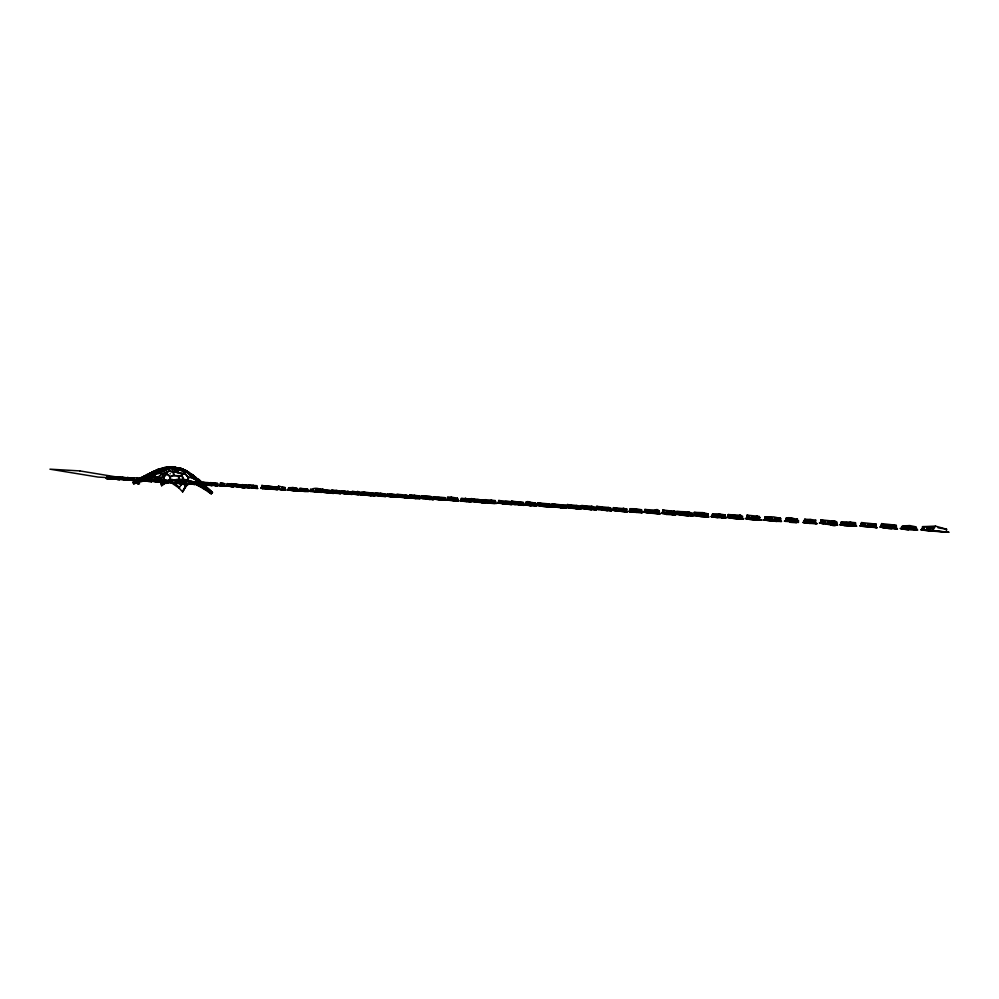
<?xml version="1.0" encoding="UTF-8"?>
<svg xmlns="http://www.w3.org/2000/svg" width="999" height="999" viewBox="0 0 999 999"><rect width="100%" height="100%" fill="white"/><g stroke="black" fill="none" stroke-linecap="round" stroke-linejoin="round"><path stroke-width="1.5" d="M176.998 472.802L177.772 472.877M339.935 491.021L340.097 493.494L340.097 491.108L336.775 490.472L331.618 490.159L331.106 492.594L331.893 490.209L335.776 491.033M400.462 494.98C388.024 493.119 417.47 496.091 404.345 495.679M392.532 497.052L396.453 497.277L395.279 496.878L395.292 494.592C383.466 491.77 383.903 497.527 395.779 496.915M395.292 494.592L395.504 497.165L391.808 496.94M535.002 505.132L535.514 504.183L535.002 505.132L535.914 504.745M535.352 505.132L535.514 504.183M609.003 509.24C609.49 507.767 610.626 510.464 610.476 509.715M609.865 509.877L610.139 508.903M740.546 515.272L742.557 516.296L742.532 519.155L740.284 518.556L740.546 515.272L728.308 514.572L727.572 517.332L728.508 514.597M256.905 486.963L257.143 486.95M351.336 491.97L351.448 494.293L351.336 491.97L341.421 490.934L348.639 492.107M395.529 495.891L395.604 495.591M431.006 498.101L432.854 498.464M432.517 498.476L431.006 497.577M109.503 477.697L112.313 477.934M551.061 505.919L549.388 504.945M550.099 506.193C552.16 505.094 543.668 506.868 550.412 506.193M830.519 524.8L837.661 525.249L832.105 524.2L832.155 521.003L820.916 519.817L820.491 523.126L823.526 524.013M832.929 524.325L832.979 521.103L832.155 521.003M889.697 528.508L897.552 529.033L893.081 528.096L893.131 524.875L881.593 523.613L880.806 527.047L882.629 527.634M893.968 524.95L893.918 528.221L896.503 528.908L896.353 525.474L893.131 524.875M408.379 497.989L408.354 495.616M796.59 519.842C794.58 522.489 788.436 517.682 796.59 519.842L796.315 520.541M792.494 520.129L792.744 519.43M438.898 499.9L433.603 499.001L434.215 496.703L444.83 497.627L444.78 500.049L446.041 500.287L432.817 498.888L439.36 499.25M339.136 492.594L340.135 492.007L338.636 492.744M592.632 508.041L593.019 507.442L595.491 508.641L592.632 508.041L595.491 508.641M595.129 508.666L592.644 507.48M724.899 516.833L724.924 515.946M780.306 518.244L780.544 521.366L780.619 518.406L773.775 516.895L764.984 516.908L764.747 519.992M126.299 479.195L124.713 479.033L126.311 478.983M481.768 502.772L484.815 502.972L484.827 500.349L471.241 498.626L470.454 501.098L474.675 501.823M519.005 504.957L523.326 505.232L523.401 502.522L511.513 501.148L510.864 503.783L514.185 504.458M609.39 510.339L608.016 510.177L608.091 507.455L596.653 506.368L599.5 507.055M608.091 507.455L608.853 507.542L608.766 510.289L611.638 510.926L606.48 510.576M576.298 505.457L580.357 506.118L580.419 508.916L576.211 508.041L576.298 505.457L567.42 504.57L566.545 507.217L568.531 507.767M576.997 508.154L577.097 505.531M405.944 496.628C406.168 494.83 405.894 498.151 408.104 497.015L408.129 496.291L405.969 495.904M415.322 496.753L418.444 497.102M658.878 512.762L658.915 511.913M863.623 526.598L860.651 525.899L861.575 522.564L873.151 523.801L873.026 526.798L877.159 527.634M873.988 523.876L873.863 526.935L876.21 527.534L876.061 524.075L873.151 523.801M538.011 502.909L537.15 505.294L537.874 502.909L548.513 503.846L548.414 506.431L551.91 507.13L540.559 506.143M549.188 503.958L549.088 506.543L550.986 507.042L550.911 504.557L548.513 503.846M591.758 509.003L595.129 509.003L594.867 508.166M621.678 511.451L626.648 511.775L626.76 508.966L613.436 507.667L612.824 510.264L617.569 510.501M170.654 468.131L171.603 467.732M707.841 513.823L707.866 516.833L707.841 513.823L702.909 512.624L694.243 512.387L693.806 515.397L696.852 515.372M888.973 526.86L888.96 525.811L892.731 525.924L892.744 526.96L888.973 526.86L892.744 526.96M892.681 526.885L892.731 525.924M123.926 479.87L126.723 479.907L118.931 479.195L127.585 480.169L126.374 479.832L126.473 477.747L122.577 477.11L119.992 477.272L119.68 479.27L122.29 479.208L122.577 477.11M126.723 479.907L126.473 477.747M289.51 489.847L289.997 487.599L289.51 489.847L288.124 489.872L288.624 487.837L292.882 487.524L296.84 488.411L296.74 490.646L297.977 490.834L293.494 490.671M296.84 488.411L296.94 490.909L294.043 490.746M751.535 517.994L751.573 517.095L755.943 517.12L756.068 518.081L751.535 517.994L756.068 518.081M751.698 518.044L751.573 517.095M755.893 518.031L755.943 517.12M430.082 496.54L429.97 498.913C413.524 498.401 422.152 493.331 432.817 497.165L432.829 499.587L430.669 499.013L430.781 496.628M914.922 528.434C916.395 527.272 912.374 529.308 910.763 527.622L911.1 526.898L915.271 527.697M371.728 494.368L374.15 494.68L371.753 493.868M470.317 499.088L470.641 501.648L470.317 499.088L461.226 498.439L460.714 500.849L471.441 501.748L465.034 500.786M910.763 527.622L911.1 526.898M337.063 491.845L339.697 492.22L337.088 491.371M273.152 489.348L267.07 488.399L268.057 486.151L276.848 487.175L276.723 489.51L270.741 488.686M265.047 487.574L266.983 487.599M265.259 487.587L267.008 487.137M381.543 494.755L384.553 495.092L381.568 494.255M137.912 479.258L141.92 480.194L140.847 479.333M151.361 481.655L148.913 481.118L149.038 479.021L151.174 478.996L148.239 479.47M149.488 481.206L149.613 479.033M530.257 503.933L530.494 503.096L534.602 503.758C534.44 506.78 524.9 501.873 534.565 504.545M530.444 503.883L530.494 503.096M534.39 504.582L534.602 503.758M626.76 509.04L622.19 508.766M626.41 510.701L626.523 509.877L624.213 509.315L623.826 510.139L626.41 510.714L626.223 509.877L623.925 509.315M741.845 518.056L741.907 517.182L740.296 516.346L740.234 517.22L741.845 518.056L742.319 517.17L740.296 516.346M742.269 518.044L740.609 517.22L740.659 516.333M626.648 511.775L616.733 510.364M674.7 511.076L675.037 514.785L669.642 513.736L669.829 510.864L674.787 511.138L672.414 511.7M670.504 513.848L670.691 510.889M217.42 483.491L217.47 485.776L217.607 483.541L214.248 482.917L210.464 482.654L210.027 484.852M585.277 508.991L580.906 508.166L581.68 505.531L591.433 506.281L591.246 508.953L583.916 508.129M592.182 506.368L591.995 509.065L595.691 509.852L595.654 507.217L591.433 506.281M636.625 510.639C635.651 508.666 640.509 513.573 640.759 510.439L636.675 509.802M640.484 511.301L640.759 510.439M230.357 485.189L232.43 485.452M523.089 503.621L520.392 503.683L520.454 502.909L523.089 503.396L523.026 504.17L520.392 503.683M113.486 478.783L113.799 476.748L119.331 477.46L119.281 479.557L112.65 478.671L117.932 479.532M243.481 486.838L241.333 486.438L242.657 485.976M241.333 486.438L241.571 485.789M491.021 500.137L490.846 502.497L484.24 502.21L484.977 499.662L495.354 500.574L494.255 501.048M491.783 500.212L491.62 502.597L496.403 503.459L490.084 503.184M119.143 478.783L119.193 478.196C114.248 477.797 121.379 478.558 118.494 478.746M174.763 468.144L173.714 467.707M719.954 515.934L720.267 515.022L724.5 515.721C724.387 519.018 714.397 513.723 724.425 516.595M720.204 515.896L720.267 515.022M724.175 516.633L724.5 515.721M739.722 515.134L739.46 518.431L743.468 519.268L738.636 518.956M739.347 518.069L742.007 518.231L741.733 517.307M303.946 491.358L298.826 490.646L299.5 488.499L307.492 488.948L307.305 491.246L308.629 491.458L305.007 491.471M307.492 488.948L307.767 491.333L304.308 491.358M602.959 508.803L607.267 508.391L603.084 508.878L603.009 508.241M607.142 508.316L607.23 508.953M223.326 484.927L224.563 485.114M224.325 485.102L223.364 484.49M348.601 492.719L351.111 493.206M520.741 502.897L520.679 503.683M522.714 504.17L522.789 503.396L520.454 502.909M481.306 501.273L484.403 501.773M804.37 522.19L809.864 522.39L810.102 519.455L816.058 520.229L814.872 520.666M809.115 523.426L816.27 523.576L810.776 522.502L811.026 519.53M217.37 484.315L217.32 484.94M307.555 490.696L308.042 490.484M307.867 490.721L307.829 489.985M161.289 481.143L159.253 480.519M202.41 484.84L202.597 482.654L195.904 481.818L195.479 483.991L200.986 484.815M253.209 485.139L252.897 487.45L248.614 487.375L249.013 485.152L256.693 485.664L256.493 487.987L257.892 488.474L255.569 488.336M256.693 485.664L257.23 488.374L255.045 488.249M283.067 488.186L284.727 489.11L282.767 488.174M457.38 498.139L457.617 500.861L457.38 498.139L451.598 497.215L447.49 497.315L447.102 499.937L448.314 499.775M257.08 486.588L256.281 487.35M352.21 491.458L361.888 492.332L361.663 494.78L362.999 494.992L351.823 493.881L352.21 491.458L357.18 491.983M361.888 492.332L362.013 494.855L361.251 494.98M165.285 482.48L167.07 482.592L167.12 480.432L160.639 479.595L160.24 481.68M457.33 500.149L457.679 499.55M734.277 516.008L734.365 517.007L734.277 516.008L739.148 516.208L739.073 517.082L736.713 517.045M739.073 517.082L739.023 516.096M142.333 480.994L131.781 479.87L143.057 481.143L136.975 480.307L137.225 477.697L142.158 478.958L142.358 481.043L140.297 480.919L140.097 478.259L142.158 478.958M328.733 491.933L331.843 492.307M347.64 491.208L347.415 493.606L340.921 493.131L341.533 490.946M348.301 491.271L348.077 493.693L352.185 494.43L344.78 493.793L345.105 491.346M457.692 500.187L457.704 499.288M462.038 499.488C461.513 499.275 462.112 500.174 461.026 500.062M498.726 500.511L498.414 503.234L498.726 500.511L511.138 501.748L510.889 504.445L502.21 503.883M656.043 512.15L656.118 511.301C663.398 511.538 654.795 514.46 656.118 511.301M658.678 512.674L658.766 511.838M111.463 478.296L112.125 478.096M110.951 478.284L112.437 477.959M361.775 493.593L362.337 493.943L361.613 493.906M361.588 494.155L362.075 493.419M161.251 482.817L161.613 485.751L170.742 479.57L170.192 476.885L167.02 474.138C163.724 474.712 162.8 478.983 165.497 480.869M394.83 495.254L391.783 494.742L394.78 495.754M543.206 504.345L547.502 505.257M842.132 524.525L849.749 525.099L850.037 522.165L855.531 522.714L855.731 526.073L845.629 525.674M855.731 526.073L850.649 525.199L850.948 522.227M689.31 513.099L689.223 513.961L691.733 514.935L691.82 514.073L689.31 513.099L688.91 513.961L691.733 514.935M691.383 514.935L691.458 514.085L688.998 513.111M732.904 517.769L733.191 514.972C735.901 521.515 719.742 514.997 730.444 517.969M827.759 522.702L827.859 521.778L831.668 522.04L831.668 523.051L827.759 522.702L831.668 523.051M162.637 475.237L162.874 475.099M827.871 522.777L827.959 521.84L831.767 522.115M791.92 518.281L791.595 521.291C808.041 523.439 791.32 515.946 786.151 518.081L785.501 521.403L786.375 518.131L790.696 519.118M590.671 507.105L590.709 507.992L586.163 507.829L586.126 506.93L590.796 507.192L586.126 506.93M682.667 513.361L687.075 512.837L687.187 513.548L682.667 513.361L687.187 513.548M682.829 513.474L682.729 512.774M704.195 513.998L707.142 515.409L707.529 514.772L704.195 513.998L707.529 514.772M704.133 514.597L704.545 513.961M791.008 518.244L790.696 521.203L785.276 521.316M179.271 487.012L179.146 488.124L182.642 491.933L185.777 485.626M210.464 482.654L215.222 483.316L214.972 485.589L215.959 485.739M217.607 483.541L215.772 483.379L215.522 485.664L218.157 485.876L213.798 485.139M224.8 483.753L224.525 486.188L223.039 485.826L223.351 483.541L220.28 483.066L224.8 483.753L223.351 483.541M231.606 485.189L233.803 484.54L233.841 485.214L231.606 485.189L233.841 485.214M231.78 485.227L231.681 484.552M233.729 485.177L233.803 484.54M405.382 495.029L405.132 497.327L409.103 498.039L404.158 497.702M405.831 497.427L406.094 495.104M666.545 512.687L666.645 511.838L669.48 511.875L669.717 512.824L666.545 512.687L669.717 512.824M666.832 512.762L666.645 511.838M669.38 512.737L669.48 511.875M697.739 514.497C697.277 512.874 703.146 512.562 702.247 514.56L697.739 514.497L702.247 514.56M702.047 514.473L702.147 513.611M902.359 525.836L910.101 525.624L909.752 528.733L916.345 529.92L915.047 530.219M166.633 481.618L164.56 480.819L166.858 481.181M201.885 484.04L202.123 483.753M697.976 514.597L697.826 513.636M707.717 516.758L702.547 515.871L702.909 512.624M703.371 515.971L703.733 512.724M909.09 525.511L908.753 528.621C881.056 527.872 939.447 532.517 908.278 528.496M118.931 478.621L118.469 478.159M281.968 490.022L277.734 488.948L278.484 486.088L282.667 487.175L282.43 489.31L286.139 490.122L282.592 490.109M440.646 498.513L440.834 497.727L444.368 498.364L444.168 499.15L440.646 498.513L444.168 499.15M872.139 524.775L872.139 525.524L867.544 525.137L867.544 524.388L872.214 524.862L867.544 524.388M336.089 490.422L335.814 492.757L330.369 492.495L340.097 493.494M336.775 490.472L336.501 492.844L340.821 493.606M557.554 506.031L557.604 505.157L561.475 505.519L561.426 506.393L557.517 505.944L561.426 506.393M561.388 506.306L561.475 505.519L557.604 505.157M267.345 486.076L267.008 488.923L264.498 488.349L264.897 486.113L267.345 486.076L264.385 486.338M780.182 520.454L779.844 519.48L779.57 520.467M108.616 476.311L108.379 478.246L106.631 478.459L106.955 476.298L112.587 477.147M347.64 492.732L347.864 493.131M923.963 529.657L949.05 532.292L922.139 529.957L922.539 526.66L935.464 526.098L946.59 529.245L946.253 532.03L928.645 530.919M534.715 506.031L535.614 505.831L535.614 503.121L530.007 502.185L529.245 502.135L528.921 504.745L524.25 504.732L529.857 505.681M530.007 502.185L529.682 504.832L536.663 505.981L530.631 505.769M676.835 512.537L677.022 513.486L680.644 513.636L680.494 512.687L676.798 512.512L676.648 513.349L680.644 513.636M378.584 496.003L373.913 495.204L380.157 495.579L380.444 493.306L385.102 493.968L385.177 496.391L379.283 496.103M381.081 493.369L380.794 495.666L385.951 496.503L383.491 496.428M506.243 502.584L509.915 503.171M571.89 506.968L571.99 506.168L575.761 506.343L575.861 507.217L571.89 506.968L575.861 507.217M572.065 507.03L571.99 506.168M575.661 507.142L575.761 506.343M130.557 477.709L130.282 479.895L126.711 479.595L127.198 477.534L134.253 478.359M692.207 513.261L692.12 516.033L692.207 513.261L688.261 511.875L687.861 515.084L680.781 514.323M689.085 512L688.686 515.209L693.106 516.096L687.836 515.771M146.216 480.282L148.714 479.732L148.913 480.407L146.216 480.282L148.913 480.407M146.428 480.344L146.291 479.695M624.213 509.315L623.826 510.139M116.758 476.998L116.496 479.033L119.892 479.645L117.532 479.445M166.346 481.68L167.27 481.331L166.046 481.693M214.248 482.917L213.961 485.189L208.841 484.702L215.022 485.626M253.646 486.738L253.796 486.076L256.368 486.426L256.219 487.1L253.646 486.738L256.219 487.1M188.823 483.129L190.297 482.929M248.326 487.712L248.626 485.439L242.32 484.627L241.92 486.913L245.13 487.312M772.577 518.743L772.364 517.981L768.219 518.681L772.577 518.743L772.364 517.981M344.43 491.233L344.093 493.706L340.097 492.982L343.107 493.169M456.381 499.475L452.372 498.314L456.418 499.225M768.456 518.793L768.293 518.056M222.74 483.454L222.44 485.739L219.393 485.439M245.754 486.338L247.939 486.7M374.375 495.841L374.288 493.356L370.779 492.869L370.479 495.104L375.1 495.954L370.579 495.591M371.104 495.192L371.416 492.944M455.357 500.012L456.518 499.912M622.852 511.026L623.239 508.116M623.638 511.126L624.025 508.241M163.736 479.845L163.436 481.98L159.191 481.543L165.547 482.554M164.323 479.932L164.036 482.067L167.919 482.729L165.934 482.579M211.288 483.603L211.276 484.265M425.636 497.839L425.736 497.115L429.508 497.29L429.595 498.101L425.636 497.839L429.595 498.101M425.811 497.914L425.736 497.115M429.408 498.026L429.508 497.29M618.631 509.602L618.743 508.778L622.764 509.153L622.652 509.977L618.818 509.677L618.743 508.778M622.564 509.078L622.652 509.977M214.785 483.841L214.548 484.478L217.183 484.24L216.933 484.877M774.912 519.205L775.187 518.244L779.695 519.255C779.982 522.552 768.718 516.433 779.57 520.129M775.062 519.118L775.187 518.244M531.218 504.895L534.015 504.845M235.439 484.74L235.314 485.414L239.698 486.176C239.535 483.566 229.82 484.765 239.785 485.551M401.81 496.378L401.91 495.679L405.144 495.854L405.032 496.553L401.81 496.378L405.032 496.553M401.998 496.478L401.91 495.679M404.845 496.453L405.144 495.854M179.246 481.693L178.996 483.379L171.89 482.929M320.279 490.946L320.179 491.633L320.667 491.008M133.217 480.032L133.491 478.071L137.225 477.697M453.808 500.974L446.228 499.85L450.599 499.862L450.986 497.177M450.599 499.862L451.598 497.215M728.458 516.57L728.583 515.684L732.117 515.946L732.205 516.908L728.458 516.57L732.205 516.908M728.721 516.67L728.583 515.684M731.992 516.82L732.117 515.946M926.622 528.246L926.722 527.597L932.779 527.347L933.054 528.259L926.622 528.246L933.054 528.259M926.872 528.421L926.722 527.597M932.679 528.009L932.779 527.347M115.447 478.359L114.361 477.597M174.288 468.094L173.626 467.869M176.998 469.08L177.248 468.506L176.473 468.906M344.717 492.507L347.115 492.557M414.972 498.464L419.443 498.476L419.393 495.904L414.135 495.292L413.798 497.589L409.215 497.49L409.815 495.079L414.573 495.954M414.822 495.329L414.473 497.664L419.617 498.426M333.304 491.87L335.639 491.283M613.498 508.791L613.111 509.315L614.16 508.828M613.461 509.29L616.433 508.741L616.633 509.39L613.461 509.29L616.433 508.741M133.829 479.532L131.281 479.12L133.841 479.133M195.542 483.066L196.678 483.091M195.804 483.104L196.753 482.654M613.736 509.353L616.72 508.816M197.178 481.755L196.84 484.003L195.479 483.991M787.799 520.117L790.122 519.318L790.396 520.029L787.799 520.117L790.396 520.029M788.211 520.204L790.484 519.393M790.022 519.955L790.122 519.318M447.402 499.038L448.189 498.364L448.401 499.15L447.402 499.038L448.401 499.15M447.752 499.1L448.514 498.414M448.076 499.1L448.189 498.364M694.405 514.398L694.542 513.536L696.278 513.636L696.515 514.56L694.405 514.398L696.515 514.56M694.817 514.473L694.942 513.611L696.653 513.698M696.141 514.497L696.278 513.636M167.882 481.568L168.856 481.643M168.119 481.605L168.918 481.218M821.578 521.865L821.69 521.216L825.624 521.703L825.524 522.352L821.84 521.94L821.69 521.216M825.361 521.64L825.524 522.352M644.692 511.176L647.177 510.601L647.377 511.263L644.692 511.176L647.377 511.263M448.676 499.038L448.788 498.301L450.886 498.139L449.001 499.125M450.487 498.788L450.599 498.064M519.83 501.873L519.405 504.458L510.052 503.671L515.109 504.632M520.541 501.96L520.129 504.557L524.113 505.357L514.935 504.557M527.097 504.058L526.873 503.209L529.233 503.059M526.748 503.983L528.771 503.758L528.896 502.984M654.582 510.714L659.352 510.964C659.328 517.994 660.464 506.98 655.094 510.139L654.632 513.011L647.477 512.3M655.868 510.239L655.406 513.111L660.264 513.986L647.327 512.887M841.533 523.014L841.745 523.713M208.754 484.065L211.064 484.49M601.585 509.49L601.935 507.33L601.573 509.478L608.041 510.127M635.801 512.475L641.645 512.549L641.595 509.74L635.639 508.766L635.202 511.438L628.596 511.388L636.263 511.513M636.475 508.828L636.038 511.538L642.532 512.662L629.432 511.6L634.452 512.35M466.009 499.95L469.705 500.574L466.009 499.95L466.183 499.15L469.83 499.837L469.705 500.574L469.83 499.837M160.901 480.881L163.162 481.068M161.114 480.931L163.237 480.644M261.376 488.061L261.85 485.252L264.897 486.113M352.197 493.106L353.284 492.507L353.459 493.244L352.197 493.106L353.459 493.244M352.547 493.169L353.571 492.557M353.159 493.194L353.284 492.507M358.092 493.044L358.304 492.332L361.376 493.044L361.139 493.768L358.092 493.044L361.263 493.731M728.333 515.809L727.884 516.346L729.108 515.859M243.569 486.376L242.407 485.826M370.005 494.143L367.12 493.843M461.451 500.137L461.575 499.4M310.102 490.347L310.614 490.297M376.461 494.617L376.586 493.918L379.82 494.006L379.92 494.78L376.461 494.617L379.92 494.78M376.698 494.705L376.586 493.918M379.707 494.705L379.82 494.006M844.517 523.613L844.63 522.964C858.441 524.113 834.839 523.301 848.9 523.963M844.829 523.726L844.63 522.964M848.626 523.863L848.738 523.214M434.752 497.964L434.852 498.326M764.834 518.818L764.997 517.919L766.795 518.044L766.633 518.943L764.834 518.818L767.032 519.018M765.296 518.906L764.997 517.919M245.042 484.877L244.655 487.112L245.304 487.325M245.679 484.965L245.292 487.2L249.213 487.824L245.279 487.524M515.521 503.109L515.646 502.347L519.18 502.684L519.205 503.546L515.521 503.109L519.205 503.546M515.659 503.209L515.646 502.347M519.055 503.446L519.18 502.684M669.829 510.864L662.874 509.977L662.287 513.386L665.534 513.436M204.246 483.978L205.457 483.903M649.387 511.488L649.537 510.664L654.133 511.063L654.208 511.988L649.387 511.488L654.208 511.988M649.612 511.588L649.537 510.664M653.983 511.888L654.133 511.063M341.396 492.22L343.706 491.983M806.817 521.366L806.98 520.454L809.652 520.566L809.477 521.478L806.817 521.366L809.952 521.59M807.217 521.466L807.379 520.541L810.114 520.666M186.039 483.528L184.64 483.204L185.09 480.706L194.293 481.818L186.426 481.356M320.517 490.022C317.133 485.539 304.195 491.183 313.961 491.333M575.749 508.641C593.756 508.616 565.022 509.378 571.178 505.257L570.654 507.517L565.709 507.105L569.243 507.879M750.586 519.692L746.44 518.668L747.077 515.134L759.502 516.433M354.046 493.131L356.843 492.207L356.955 492.969L354.046 493.131L356.955 492.969M354.333 493.231L357.08 492.295M356.718 492.894L356.843 492.207M171.191 480.194L168.194 480.307L167.82 482.355L170.879 482.355L172.14 479.508L177.822 481.256M168.594 480.282L168.207 482.43L167.058 482.23L180.332 483.516L167.957 482.43M677.022 513.486L676.798 512.512M680.344 513.523L680.494 512.687M264.298 486.014L263.886 488.261L260.714 487.949L262.6 488.648M181.606 482.217L184.303 482.692L181.718 481.755M242.145 485.901L244.418 486.163M242.407 485.976L244.505 485.714M436.476 498.376L436.613 497.652L439.223 497.577L439.348 498.389L436.476 498.376L439.348 498.389M436.738 498.476L436.875 497.752L439.473 497.677M439.098 498.289L439.223 497.577M479.32 501.111L479.495 500.287L475.811 499.587L475.649 500.399L479.32 501.111L475.649 500.399M787.324 521.216L787.836 518.456L787.212 521.203M904.045 527.147L904.17 526.473L907.841 526.548L908.091 527.335L904.045 527.147L908.091 527.335M904.432 527.26L904.557 526.598L908.216 526.66M907.716 527.222L907.841 526.548M108.754 478.022L109.603 477.922M293.394 489.148L293.631 488.474L296.416 489.11C296.366 491.508 289.685 487.375 296.291 489.772M296.179 489.785L296.416 489.11M427.872 496.953L423.676 496.316L423.239 498.613L422.065 498.464M389.81 496.003L391.034 496.153L391.408 493.831M424.525 498.339L424.912 496.303L424.463 498.326M487.5 501.473L487.637 500.724L490.559 500.974L490.709 501.823L487.5 501.473L490.709 501.823M487.737 501.548L487.637 500.724M490.409 501.735L490.559 500.974M202.597 482.654L196.229 481.893L195.816 484.065L194.705 483.866L196.154 483.903M390.284 496.103L390.721 493.768M411.438 496.815L411.576 496.103C417.033 495.317 411.163 498.389 411.576 496.103M413.611 496.74L413.748 496.028M230.769 485.814L231.181 483.678L241.246 484.927M400.874 496.878L401.248 494.942L400.824 496.865L396.103 496.453L396.903 494.218M631.718 510.489L631.88 509.677L635.064 509.615L635.239 510.551L631.718 510.489L635.239 510.551M632.042 510.601L632.205 509.79L635.401 509.727M634.902 510.427L635.064 509.615M922.102 528.633L923.95 527.784L924.275 528.571L922.102 528.633L924.275 528.571M922.402 528.708L924.4 527.897M923.813 528.459L923.95 527.784M357.417 491.371L356.893 494.055L350.924 493.793L358.541 494.88M358.067 491.446L357.53 494.13L362.137 494.805M150.15 481.293L151.973 481.705L142.682 480.569L143.182 478.034L149.038 479.021M204.133 483.541L207.143 483.853M721.503 517.807L725.299 517.869L725.286 514.922L718.955 513.923L718.393 516.733L710.838 516.508L716.083 517.445M719.829 513.998L719.268 516.833L726.248 517.994L717.369 517.557M229.171 485.939L230.195 483.853L229.758 486.014L226.448 486.038L227.61 483.641M331.456 491.695C332.192 490.122 330.931 492.694 332.904 492.082M332.58 492.02L331.593 491.021M659.377 513.848L644.343 512.187L644.879 509.502L655.094 510.139M644.355 512.25L644.879 509.502M499.1 501.498L498.613 502.185L500.374 502.172C501.048 500.324 496.903 502.047 500.536 501.411M500.199 501.336L500.374 502.172M461.138 500.936L461.663 498.489L466.858 498.988M630.819 509.865C630.656 511.625 631.917 509.003 630.119 509.59L629.894 510.402L631.031 510.601M810.102 519.455L804.719 519.28L804.02 522.539L808.191 523.314M804.282 522.627L804.719 519.28M525.287 503.708L526.073 503.883L525.399 503.159M804.12 521.066L805.406 520.454L805.694 521.191L804.12 521.066L805.694 521.191M804.557 521.166L805.831 520.554M805.269 521.091L805.406 520.454M288.224 489.135L289.373 489.035M288.449 489.198L289.473 488.573M158.491 479.595L153.971 478.996L155.894 479.932L161.788 479.87L158.491 479.595L158.042 481.643L153.072 481.331M159.103 479.645L158.641 481.73L161.476 482.267L152.472 481.256L158.928 481.743M272.602 487.974L272.739 487.3C282.18 489.547 266.171 487.012 275.599 488.548M304.208 489.747L304.358 489.06L307.118 489.647L306.968 490.347L304.208 489.747L306.98 490.309M504.12 502.285L501.123 501.935L504.233 501.76M526.236 502.247C524.438 510.814 524.512 497.34 530.369 503.009M177.522 468.781L178.983 469.105L177.66 468.319M179.146 469.155L177.635 468.394M341.233 492.207L343.506 492.519M341.483 492.27L343.606 492.045M715.371 515.459L717.994 514.847L718.156 515.559L715.371 515.459L718.156 515.559M715.659 515.559L718.293 514.96M387.4 495.154L389.972 495.092M387.674 495.254L390.085 494.605M471.166 500.249L473.951 500.162L474.125 499.425L474.2 500.274L471.166 500.249L471.328 499.525L474.125 499.425M882.129 525.799L882.342 524.85L886.812 525.586L886.887 526.635L882.129 525.799L886.887 526.635M882.392 525.886L882.342 524.85M886.6 526.535L886.812 525.586M471.491 500.399L471.653 499.675L474.375 499.537M210.777 483.104L208.054 482.617L207.555 484.827L202.36 484.453M208.616 482.704L208.117 484.902L212.462 485.576L201.373 484.29L208.229 484.89M552.272 505.107L553.184 504.982M880.806 527.047L881.892 523.588M184.827 482.117L185.789 482.542M227.697 485.039L229.108 485.077M227.959 485.114L229.208 484.64M304.358 489.098L307.118 489.647M222.19 484.752L220.142 484.365L222.103 484.253M322.502 489.06L321.89 491.67L319.405 491.496L320.092 489.11L332.829 490.921L326.698 490.347M323.077 489.148L322.465 491.733L318.756 491.383L322.689 492.182M326.86 491.046L320.092 489.11M538.623 504.045C533.016 503.633 547.527 506.406 537.937 504.195M178.284 471.166L178.896 470.204L178.272 470.504M552.122 505.219L555.569 505.082L552.247 504.67M922.139 529.957L922.664 527.759M462.624 499.937L462.799 499.213L465.047 499.138L462.999 500.074M464.547 499.75L464.722 499.025M881.942 526.148L881.505 524.85M374.912 494.555L375.949 493.968L374.912 494.555L375.786 494.667M375.274 494.642L375.599 493.881L375.437 494.58M409.59 496.615L410.751 496.078L410.926 496.878L409.59 496.615L410.926 496.878M409.902 496.703L411.101 496.166M410.577 496.79L410.751 496.078M581.805 506.505L581.955 507.155M311.001 490.072L313.311 490.047M311.251 490.184L313.424 489.597M396.865 495.541L400.012 496.103M290.172 489.035L292.357 488.324L292.495 489.06L290.172 489.035L292.495 489.06M290.484 489.148L292.645 488.411M292.195 488.973L292.357 488.324M300.449 490.571L300.974 488.461L300.449 490.571L298.064 490.484L303.659 491.333M434.041 498.189L435.601 497.639L435.739 498.439L434.041 498.189L435.739 498.439M434.365 498.276L435.914 497.714M435.414 498.364L435.601 497.639M510.964 503.846L511.513 501.148M662.699 511.85L665.047 512.387M663.086 511.95L662.849 511.263M861.513 523.801L861.625 524.787M297.165 490.671L287.362 489.747L288.474 489.947L288.998 487.887L291.933 488.024M292.882 487.524L292.27 489.972L289.423 489.835M292.882 490.047L293.494 487.612M410.065 495.129L409.215 497.49M785.788 520.067L786.013 519.168L787.262 519.418L787.487 520.429L785.788 520.067L787.487 520.429M786.176 520.154L786.4 519.268L787.712 519.53M787.037 520.317L787.262 519.418M902.984 526.648C899.724 528.209 903.795 526.323 902.821 527.31M901.96 526.873L901.797 527.534M319.78 490.309L321.84 490.397M320.067 490.422L321.953 489.935M156.056 480.706L158.092 480.307L158.192 480.981L156.056 480.706L158.192 480.981M156.269 480.781L158.341 480.394M465.197 498.151L464.535 500.786L459.902 500.749L466.171 501.685M464.011 500.674L465.159 500.849L465.821 498.214M511.675 502.06L511.813 502.909L511.675 502.06L514.41 502.322M511.488 502.809L513.898 502.984L514.085 502.222M555.007 506.993L551.423 506.256L552.147 503.821L565.621 505.369L562.524 505.432M596.765 507.917L600.474 508.641C597.714 507.467 595.916 508.041 596.94 507.355M746.94 517.095L749.325 516.958L749.512 517.669L746.94 517.095L749.512 517.669M202.273 483.429L203.172 483.528M202.547 483.504L203.284 483.091M177.972 481.868L180.095 482.03M178.184 481.955L180.207 481.618M370.779 492.869L363.211 491.97L362.612 494.393L371.453 495.204M433.866 499.075L434.215 496.703M581.63 507.18L581.843 506.393L584.652 506.88L584.44 507.679L581.967 507.28L581.843 506.393M860.713 525.849L861.575 522.564M714.26 515.546L714.035 514.847L712.137 515.372L714.26 515.546L712.137 515.372M841.445 521.74L840.883 524.887L841.445 521.74L850.037 522.165M227.347 485.914L227.909 483.828L229.595 483.803M299.188 489.96C302.123 489.572 298.763 490.884 299.363 489.31L300.824 489.373M299.65 490.097L299.363 489.31M300.299 489.922L300.474 489.273M387.412 494.805L386.85 495.404L387.325 494.767M712.537 515.484L714.41 514.96M840.896 523.451L842.619 522.839L842.881 523.613L840.896 523.451L842.881 523.613M841.295 523.563L843.056 522.976M842.444 523.488L842.619 522.839M537.974 504.52L538.174 503.746L541.383 504.245L538.174 503.746M538.249 504.645L538.461 503.883M540.909 504.882L541.108 504.12M301.074 489.835L303.434 489.06L301.398 489.96M302.984 489.61L303.159 488.961M315.297 490.309L319.555 490.796L315.422 489.86M169.268 481.356L171.166 480.969M169.455 481.443L171.279 480.569M861.588 524.612L861.837 523.688L865.234 524.1L865.359 525.162L861.588 524.612L865.359 525.162M861.912 524.725L862.162 523.801L865.609 524.238M864.984 525.024L865.234 524.1M718.955 513.923L712.637 513.811L711.85 516.67L716.533 517.457M712.175 516.758L712.637 513.811M630.257 510.501L630.119 509.59M630.856 509.677L629.894 510.402M363.149 493.456L363.349 492.782L365.659 493.081L365.746 493.856L363.149 493.456L365.746 493.856M363.386 493.543L363.586 492.857L365.934 493.181M365.472 493.768L365.659 493.081M424.051 497.752C424.6 496.166 422.977 499.125 421.128 497.165L421.328 496.453L424.25 497.04M475.786 499.675L479.495 500.287M629.47 511.488L630.244 508.691L635.639 508.766M629.857 511.575L630.244 508.691M267.982 487.4L270.791 487.062M268.169 487.5L271.041 487.187M323.389 492.27L319.48 491.545L320.142 489.198M688.261 511.875L676.623 511.476L675.861 514.073L687.861 515.834M484.752 501.248L486.426 500.611L486.588 501.473L484.752 501.248L486.588 501.473M485.114 501.361L486.8 500.724M486.213 501.348L486.426 500.611M178.234 469.243L180.707 469.006L179.645 469.205M178.509 469.031L180.357 469.006M566.995 505.457L568.356 505.831M567.42 506.231C567.245 504.695 571.366 505.494 570.317 506.868L567.42 506.231L570.317 506.868M567.669 506.343L567.644 505.457M570.042 506.755L570.267 505.981M581.043 508.229L581.83 505.581L588.786 506.893M420.542 497.964L421.241 495.641M278.434 488.149C277.71 485.851 280.294 489.323 278.371 487.175M278.684 487.25L278.184 487.799M143.069 479.395L144.942 479.982M143.332 479.483L133.679 483.841L133.042 482.442L136.339 480.169M598.913 509.665L595.804 509.015L596.79 506.368M567.594 504.582L566.545 507.217M181.156 481.068L178.384 480.744L177.497 482.792L178.184 480.694L185.464 481.58L182.555 481.243M299.176 490.659L299.875 488.536L304.47 488.773M261.8 486.788L263.674 487.35M261.988 486.863L263.811 486.913M154.445 480.819L153.946 479.907L155.582 480.132L153.921 479.782L155.145 480.906M157.542 470.517L151.91 475.399L149.013 475.861L155.532 470.579L157.542 470.517L156.98 471.078M227.173 485.889L227.322 483.541M226.611 484.752L227.335 485.027L226.761 484.328M285.052 489.073L285.339 488.474M220.392 484.053L219.867 484.54L222.29 484.315M153.684 480.344L155.282 479.995M184.94 471.053L181.806 469.493M267.245 488.436L268.232 486.201L276.848 487.175M551.423 506.256L556.655 506.568M184.39 474.075L184.553 473.439M182.642 491.933L185.302 486.501L190.459 482.767M552.135 503.846L556.106 504.607M183.529 483.691L181.044 484.852L179.146 488.124L169.905 481.755M195.916 480.344L199.837 481.968L202.085 485.876L200.737 487.1L205.819 490.184L207.155 488.836C206.306 485.951 190.884 470.691 201.973 485.014L200.737 487.1L196.016 484.652M932.866 530.419L935.464 526.098M157.168 476.76L155.719 479.133L150.824 479.595L153.521 476.648M170.667 480.581C167.72 474.937 174.713 474.987 177.997 476.048L179.271 478.996L178.359 480.469L175.612 480.931M186.276 472.015L193.619 476.273L186.638 470.779L187.275 472.09L179.633 470.042L178.297 468.206L181.019 468.444L172.19 466.833L181.206 468.556L186.076 470.442L187.263 472.077M179.246 479.183L183.591 479.37L182.617 480.656L183.566 479.295L181.443 473.538L184.902 473.289L187.712 476.91L187.987 480.107L183.566 479.295L181.568 475.861L178.471 476.361L179.246 479.183L178.359 480.469L185.539 481.168M207.293 488.099L205.819 490.184L211.251 493.856L212.487 492.407L204.633 485.427L212.487 492.407M187.987 480.107L187 481.431L188.024 480.094C184.153 469.955 215.921 492.632 191.009 475.249C176.586 462.362 190.597 484.44 190.734 475.312L191.671 477.497L195.891 480.157L196.678 482.342M452.297 498.826L456.443 499.4M193.381 476.56L194.168 477.21L192.208 475.487L193.157 476.535L192.17 476.336M456.506 498.888L452.372 498.314M235.314 485.414L239.698 486.176M145.904 478.808L153.034 477.072L151.91 475.399L158.279 477.46C167.283 470.979 153.484 471.915 151.873 475.524L153.034 477.072L159.303 478.946L158.416 476.885C165.784 468.856 171.266 474.375 159.84 478.933L158.416 476.885M184.34 482.967L184.378 483.878M297.215 488.523L293.968 488.149M580.357 506.118L580.357 508.953L576.136 508.678M157.717 473.926L158.616 473.626M204.183 486.775L205.719 487.799M206.318 488.611L204.658 486.95M458.066 499.325L457.38 499.625M183.317 483.279L180.732 484.602M154.058 471.94L155.532 471.378M154.146 472.04L155.569 471.453M141.908 478.184C159.803 471.59 148.089 471.491 141.908 478.184L143.082 479.695L138.724 481.555L137.138 480.032M194.355 477.847L194.842 478.496M204.62 486.925L205.432 487.162M466.183 499.15L469.767 499.887M186.513 485.377L185.302 486.501L183.366 483.204M156.781 472.252L157.592 471.503L157.03 472.127M187.712 484.215L182.917 490.971L186.039 485.576L190.472 482.954M866.383 526.023L872.776 526.71M153.197 476.011L153.309 475.199M150.424 473.451L153.259 471.303L159.553 469.63M796.678 520.616L797.339 520.079L796.503 521.69M161.638 480.369C165.722 478.171 165.172 473.289 159.765 478.658M418.956 497.115L419.642 496.878L418.956 497.889M418.981 497.614L419.642 497.39M796.253 519.83L797.439 518.943M158.779 470.891L159.64 470.916M418.943 497.377L419.642 496.878M534.877 503.658L535.614 503.121M151.611 473.726L150.125 474.088L151.761 473.988M535.914 504.183L535.002 504.582M143.594 477.709L143.107 478.196M143.032 478.196L143.656 477.772M323.439 490.671L326.748 491.508M139.585 478.896L144.892 475.849L138.299 479.333M161.613 485.751L161.576 484.016L164.985 481.868M151.099 472.839L152.884 471.74L143.744 476.71M146.89 475.312L150.212 473.376M157.33 470.716L156.593 470.991M440.834 497.727L444.368 498.364M152.735 473.289L155.594 471.665M144.306 476.885L145.33 477.11M152.847 473.251L154.133 472.527M154.745 472.19L155.494 471.765M610.664 508.116L610.651 510.851L610.664 508.116L608.853 507.542M140.322 479.033L142.82 477.659M465.184 501.161L466.083 501.273M150.649 473.901L152.81 473.089M150.812 474.213L151.736 473.738M362.225 492.47L361.501 492.769M550.911 504.557L548.401 504.557M135.964 481.431L133.204 482.817L147.365 477.11L156.493 476.673M161.626 484.677L161.114 481.818L161.626 484.677L169.018 481.493M613.411 507.679L616.67 507.917M831.081 521.778C838.948 518.444 839.023 528.746 830.993 524.837M815.696 521.49L815.733 522.427M138.524 478.658L143.419 476.56M149.738 473.201L152.81 472.814M161.925 469.018L164.673 467.582L167.32 467.619M494.88 501.748L495.654 502.135L494.867 502.435M494.93 502.272L495.654 502.135M418.618 496.528L415.334 496.241M166.109 483.441L170.142 481.843M494.842 501.898L495.629 501.585M164.46 471.103L165.909 470.541M133.042 482.442L135.664 481.456M164.947 467.869L172.303 467.008M889.197 528.546L879.757 526.923L893.081 528.096M164.823 469.205L163.199 468.981M161.089 469.13L163.661 468.281M915.271 527.197L916.195 526.898L910.101 525.624M915.958 528.271L916.62 528.758L915.471 528.284M194.493 484.403L184.64 483.204M358.204 492.357L361.376 493.044M915.671 528.221L916.595 528.071M165.235 468.206L166.771 468.106M166.084 468.007L166.446 467.919M134.902 482.967L139.56 483.716L134.59 482.904L138.536 483.491M162.825 474.213L165.409 473.414M701.548 516.146L700.861 516.071M797.564 522.29L796.103 522.639M172.14 479.508L168.194 480.307M525.349 504.882L526.111 504.682M133.679 483.841L144.368 480.806M758.316 518.056L759.652 517.757M470.766 499.225L469.68 499.475M161.126 469.143L162 468.906M687.262 515.784L681.693 515.172M735.726 518.306L735.027 518.231M640.621 510.901L641.37 510.701L640.883 511.675M753.258 519.418L752.946 519.355M901.548 526.76L902.359 527.185M893.156 525.511L896.353 525.474M165.397 468.081L166.358 468.181M560.302 507.704L561.263 507.792M135.29 483.041L138.474 483.466L135.065 482.979M595.804 509.015L607.542 510.077M851.086 523.376L854.957 523.613L854.732 524.612L851.086 524.325L851.086 523.376L854.957 523.613M851.086 524.325L854.957 524.562M809.902 523.001L810.639 523.051M470.641 501.648L466.62 501.685M131.231 479.133L133.891 479.133M864.547 526.723L876.21 527.534M492.17 501.236L494.917 501.386M492.182 501.773L494.93 501.923M876.061 524.075L876.011 527.572M877.247 527.647L859.664 525.799L866.046 526.048M173.539 480.044L179.271 478.996M293.631 488.474L296.303 489.123M374.488 495.354L375.636 495.167M896.503 528.908L896.128 525.524M166.209 468.494L165.871 469.18M339.111 492.107L339.81 491.995M149.912 480.531L150.861 480.369M384.078 494.98L385.102 494.867M510.589 504.345L505.731 503.571M293.082 490.646L288.449 489.985M338.649 492.257L340.135 492.007M888.948 527.984L888.523 527.971M854.145 524.912C856.73 524.675 853.77 523.076 855.269 524.737M170.429 481.006L183.092 479.995L191.396 482.117M811.063 520.779L815.196 521.153L814.897 522.127L811.076 521.703L811.063 520.779L815.196 521.153M811.076 521.703L815.221 522.077M565.372 506.143C562.961 505.007 561.001 506.768 565.372 506.943M757.654 517.345L759.764 517.494L759.327 518.181L757.654 517.345L759.764 517.494M757.704 517.981L759.814 518.131M771.528 521.016L764.959 520.104M170.841 468.506L171.353 469.168M159.99 470.879L160.814 471.041M805.806 522.352L802.796 522.365L803.471 522.564M272.003 488.136L270.966 488.024M137.487 483.304L135.464 483.029M192.532 482.717L194.131 482.654L193.981 483.291L192.532 482.717L194.131 482.654M192.595 483.341L194.193 483.279M529.245 502.135L525.936 502.197M460.714 500.849L462.475 500.699M833.016 522.277L836.225 522.727L835.876 523.688L833.016 523.214L833.016 522.277L836.225 522.727M577.534 506.655L580.269 507.03L579.895 507.629L577.534 506.655L580.269 507.03M577.534 507.217L580.269 507.604M833.016 523.214L836.238 523.663M671.253 512.075L674.625 512.175L674.213 512.812L671.253 512.075L674.625 512.175M671.266 512.687L674.637 512.787M676.598 511.476L681.743 511.825M408.129 496.291L408.104 497.015M840.634 524.8L843.281 524.662M136.264 483.154L137.3 483.354M156.855 471.029L157.942 470.966M175.462 479.957L185.065 480.182L190.035 481.368M874.225 525.049L876.335 525.199L875.861 525.899L874.225 525.049L876.335 525.199M874.25 525.724L876.36 525.874M893.793 526.086L896.153 526.473L895.766 527.46L893.805 527.06L893.793 526.086L896.153 526.473M893.805 527.06L896.165 527.447M174.313 467.882L179.795 467.969L182.867 469.305M351.823 493.881L353.584 493.818M170.717 467.544L167.944 468.231M171.029 467.619L168.069 468.144M778.521 518.481L780.619 518.406M764.335 519.892L773.476 520.317M916.62 528.758L915.496 528.971L916.108 528.084M928.171 530.919L920.678 529.72L923.538 529.67M926.972 527.772L933.153 527.597M461.163 499.325L462.137 499.3M149.8 479.857L151.361 479.832M149.813 480.282L151.373 480.257M414.135 495.292L409.815 495.079M921.79 529.857L925.211 529.807M609.84 509.04L610.202 509.865M768.219 518.681L772.289 518.606M157.605 469.892C161.988 468.019 166.358 466.57 167.382 467.869M344.98 492.107L347.177 492.07M433.603 499.001L435.851 498.976M331.106 492.594L332.954 492.582M922.539 526.66L933.753 527.072M768.531 518.181L772.652 518.131M797.339 520.079L797.377 521.003M231.843 484.59L233.916 484.577M901.835 528.234L907.779 528.471M698.064 513.748L702.347 513.711M178.521 482.155L179.795 482.33M142.12 479.782L141.309 479.582M141.92 480.194L140.822 479.745M164.685 468.643L163.436 469.205M164.648 468.731L163.087 468.718L164.548 469.018M217.183 484.24L214.635 483.853M320.804 492.257L316.096 492.12M746.44 518.668L749.837 518.668M345.704 493.618L346.453 493.718M647.477 510.676L644.792 510.589M641.37 510.701L641.383 511.55M751.735 517.145L756.118 517.182M172.677 470.342L172.852 470.367M736.8 516.183L739.148 516.208M707.991 513.936L705.544 513.886M494.243 503.446L495.279 503.246M713.786 516.433L717.757 516.62M174.488 467.932L173.401 467.757M603.134 508.316L607.267 508.391M666.932 511.913L669.817 511.963M682.891 512.874L687.25 512.962M734.203 516.883L738.935 516.97M675.037 514.785L671.89 514.722M385.339 496.341L384.877 493.868M182.904 473.913L184.166 473.938M370.891 493.319L374.35 493.394M146.503 479.745L148.988 479.807M376.823 494.006L380.045 494.08M889.023 525.899L892.781 525.998M281.98 487.624L285.264 487.599L282.667 487.175M691.32 515.134L688.698 514.935M407.617 497.127L405.207 497.165M168.644 467.332L168.019 467.382M380.444 493.306L375.199 493.081L379.67 493.693M510.864 503.783L514.26 503.908M590.584 507.904L586.163 507.829M757.417 520.129L759.914 520.129L749.824 518.593M300.374 490.559L302.959 490.659M323.002 492.245L332.655 493.269L326.673 492.357M677.172 512.649L680.794 512.799M775.898 521.316L781.555 521.49L773.164 520.217M803.571 522.577L817.244 523.688L809.277 522.265M776.897 521.453L773.238 521.153M844.005 525.561L856.767 526.211L849.375 524.987M706.218 516.92L700.686 516.495M392.719 496.041L394.705 496.378M170.217 473.838L170.117 473.601M208.341 484.902L211.688 485.439M425.911 497.19L429.695 497.377M572.165 506.231L575.961 506.418M664.61 513.299L669.642 513.736M499.537 502.972L504.458 503.446M500.487 503.096L497.377 503.046L512.137 504.582L505.132 503.533M245.629 485.277L248.626 485.439M166.096 481.268L167.27 481.331M519.38 502.347L523.401 502.522M844.942 523.076L849.013 523.301M644.343 512.187L648.276 512.425M132.692 478.983L133.354 479.045M439.61 499.987L445.117 500.124L444.83 497.627M505.444 501.386L511.138 501.748M543.269 504.433L547.564 504.707M728.234 516.421L729.258 516.483M792.207 521.328L798.538 522.402L784.315 521.191L789.797 521.078M325.637 492.345L325.337 492.332M426.161 498.688L427.06 498.788M573.251 507.979L573.688 508.066M667.969 513.961L668.768 514.073M717.931 517.12L718.593 517.195M772.252 520.541L773.076 520.666M791.008 521.728L792.02 521.865M809.627 522.902L809.952 522.952M132.542 480.419L134.428 480.531L130.482 480.019M205.856 484.79L206.531 484.877M237.887 486.813L238.599 486.9M254.183 487.887L253.559 487.787L254.233 487.887M272.502 489.048L271.691 488.948M293.306 490.359L292.52 490.259M335.04 492.944L335.889 493.044M357.729 494.43L356.868 494.33M368.856 495.129L367.982 495.029M402.922 497.277L401.973 497.165M452.147 500.362L452.834 500.437M477.347 501.923L478.384 502.047M489.61 502.697L490.659 502.834M530.731 505.357L529.757 505.232M587.849 508.903L588.898 509.04M634.964 511.875L636.038 512.012M684.977 515.097L684.265 514.997M827.971 524.063L829.07 524.213M869.005 526.735L867.944 526.623L868.705 526.71M908.378 529.133L909.053 529.245M908.74 529.245L909.202 529.233M931.493 530.681L931.205 530.644M110.302 479.045L113.711 479.17L105.994 478.384L113.074 479.295L109.465 478.409M182.218 483.528L186.338 483.853L176.811 482.692L182.517 483.603M205.931 485.102L211.576 485.464M220.267 485.976L225.25 486.301L223.639 485.901M262.2 488.673L267.769 489.035L265.185 488.449M272.839 489.26L277.997 489.647L271.341 488.748M351.448 494.293L348.539 494.13M382.717 496.378L379.895 496.203M155.369 481.93L162.213 482.367L159.141 481.78M241.608 487.562L243.931 487.674M453.521 500.886L458.678 501.011L450.062 499.762M590.933 509.602L596.528 509.952L592.807 509.153M666.108 514.435L675.923 514.91L671.378 513.948M728.308 514.572L738.536 516.058M245.617 487.2L244.33 487.037M429.57 499.375L433.691 499.637L429.882 498.851M560.751 507.679L565.721 508.004L565.621 505.369M230.869 486.75L233.204 486.638L229.758 486.014M749.113 518.543C785.851 522.552 730.956 517.844 748.825 518.543M728.845 515.784L732.342 516.033M163.661 479.108L166.121 481.156M647.165 512.849L643.481 512.062L647.102 512.275M413.461 498.301L415.384 498.551M142.682 480.569L148.913 481.118M164.373 482.067L163.149 481.918M149.413 481.593L142.033 480.469L144.455 480.644M881.106 527.022L887.562 527.497M284.777 488.436L284.727 489.11M470.467 501.011L474.238 501.286M492.844 500.961L489.585 500.661M469.505 501.011L475.686 501.948M208.054 482.617L202.747 482.242L206.281 482.917M925.361 529.732L932.979 530.357M618.93 508.853L622.764 509.153M282.555 489.273L277.035 488.836L282.942 490.184M864.822 525.874L873.188 526.748M826.747 523.638L819.317 522.964L830.793 524.887M481.168 502.21L485.601 503.084L475.337 501.935M767.145 519.717L763.336 519.767L772.502 521.141M767.132 519.705L772.539 520.167M343.594 493.194L348.264 493.681M177.497 482.792L180.744 483.079M867.469 525.049L872.139 525.524M729.47 517.894L739.148 519.068M554.245 506.905L550.611 506.168L555.119 506.381M204.42 483.179L207.218 483.416M649.762 510.764L654.345 511.163M591.483 509.702L586.001 509.09M702.547 515.871L692.682 515.284L700.848 516.583M681.493 514.448L674.974 513.986L681.43 515.147M687.499 515.734L688.386 515.884M144.568 480.644L149.9 481.243M771.141 517.47L764.984 516.908M371.328 495.704L366.608 495.167M266.97 488.336L270.579 488.673M487.887 500.786L490.846 501.061M501.123 501.935L503.896 502.197M271.129 488.761L266.321 488.274L267.782 488.548M616.283 510.951L627.484 511.9L622.727 510.951M570.766 507.529L576.211 508.041M547.677 506.943L539.31 505.944M826.31 523.526L833.566 524.35M607.404 510.714L594.929 508.916L600.399 509.315M515.796 502.447L519.33 502.784M366.109 494.592L361.875 494.255L365.934 495.067M405.007 497.839L400.05 497.215M315.709 489.398L319.168 489.922M664.41 513.299L661.35 513.224L666.308 514.36M555.681 506.418L562.125 507.205M429.195 499.338L430.082 499.475M234.141 486.151L229.57 485.664L244.705 487.824L233.828 486.088M644.904 509.54L648.713 509.94M192.108 484.303L183.841 483.104L195.167 484.478L186.638 483.653M790.047 521.078L791.707 521.241M731.905 517.619L739.51 518.381M591.071 509.665L580.044 508.041L592.507 509.09M540.896 505.494L548.538 506.406M541.708 505.619L536.313 505.182L539.897 505.981M310.602 489.048L310.677 491.408L309.278 491.183L312.799 491.183M109.515 477.285L112.1 477.559M314.573 491.658L314.797 491.683M792.731 520.067L796.59 520.479M826.76 523.563L832.192 524.15M772.489 521.078L773.701 521.266M303.484 490.709L299.663 490.472M251.948 487L253.758 487.187M514.198 503.846L520.541 504.57M438.898 499.5L439.71 499.587M390.559 496.441L391.408 496.553M341.695 491.808L343.931 492.045M367.02 495.267L370.729 495.654M313.087 491.196L320.741 492.195M315.634 492.07L321.566 492.357L320.429 492.182M126.786 478.022L119.992 477.272M887.749 527.435L893.281 528.046M792.507 519.48L796.328 519.905M474.762 501.336L469.855 500.998M130.419 479.333L128.047 479.07L130.22 479.283M328.771 491.496L331.73 491.82M303.796 491.308L304.77 491.446M254.57 488.199L255.507 488.336M821.94 521.291L825.624 521.703M809.864 522.39L810.776 522.502M528.384 504.632L529.77 504.795M421.903 498.426L419.518 497.889L424.712 498.314M134.49 478.421L127.198 477.534M138.424 483.454L137.675 483.416M849.749 525.099L850.649 525.199M717.919 516.62L719.442 516.795M716.37 517.494L717.781 517.657M569.143 507.917L576.048 508.728M477.41 499.5L481.506 499.975M255.02 485.864L249.013 485.152M200.05 484.665L203.371 484.965L196.428 483.903M132.08 480.369L135.09 480.631L125.562 479.458L132.218 480.407M908.391 529.882L900.074 528.446L901.797 528.246M883.091 527.797L891.508 528.746M731.006 518.119L738.373 518.993M554.52 506.968L560.626 507.729M482.092 500.037L484.827 500.349M789.61 522.215L791.233 522.402M438.973 499.163L445.292 500.087M387.113 493.918L386.888 496.191L385.801 496.028L389.485 495.991M414.523 497.627L408.454 497.39L414.26 498.376M392.245 497.04L386.401 496.153M230.245 486.063L233.966 486.763L225.786 485.951L229.907 486.001M824.849 523.364L825.674 523.476M707.704 515.072L707.654 515.684M423.176 498.651L429.483 499.413M356.481 493.968L357.555 494.093M334.74 493.244L340.659 493.593M529.67 505.706L531.031 505.869M490.497 503.284L483.429 502.097L491.87 502.584M230.557 485.189L232.667 485.452M504.145 503.359L505.257 503.496M841.982 524.537L839.51 524.637L844.692 525.561M619.992 510.964L619.243 510.889M378.396 496.028L379.682 496.191M230.382 484.74L231.543 484.89M845.941 522.539L848.825 522.914M379.857 495.504L380.906 495.641L380.157 495.579M335.414 492.669L336.663 492.832M138.586 483.541L137.55 483.391M702.334 515.784L708.791 516.958M669.355 513.648L670.903 513.848M654.432 512.937L655.706 513.099M263.049 488.149L264.897 488.374M310.414 491.408L315.846 492.132M474.612 501.273L480.531 502.097M343.868 493.706L345.055 493.868M474.238 499.1L471.241 498.626M447.49 497.315L452.522 498.002M303.284 490.646L307.605 491.246M231.181 483.678L240.372 484.94M254.757 488.249L247.652 487.275L256.83 487.999M465.159 500.849L470.192 501.56M451.211 499.925L457.142 500.761M614.972 510.814L616.42 511.026M694.243 512.387L698.313 512.974M323.564 492.332L333.516 493.431L332.492 493.256M288.087 489.922L293.594 490.721M180.931 483.066L184.703 483.616M687.824 515.022L689.248 515.234M234.553 486.176L241.134 487.137M406.243 497.44L395.879 496.353M365.547 495.042L366.733 495.217M322.402 491.683L329.096 492.682M423.988 497.902L427.46 498.389M399.001 497.09L400.05 497.252M561.9 507.829L566.545 508.041L562.624 507.33M515.209 501.998L511.613 501.211M222.302 485.689L223.489 485.864M160.639 479.595L167.12 480.432M562.012 507.23L563.124 507.355M543.98 504.058L537.874 502.909M479.67 502.01L484.74 502.922M222.053 485.664L218.731 485.339L220.617 485.939M530.307 503.146L534.428 503.808M110.527 477.035L106.955 476.298M708.741 516.958L701.585 516.633M390.959 496.178L395.279 496.878M117.407 478.359L119.156 478.633M117.245 477.934L118.981 478.221M392.07 494.58L394.28 494.942M137.862 480.519L152.46 476.261L154.982 476.386L160.152 479.67M106.631 478.459L109.74 478.971M882.604 524.937L887.1 525.686M720.029 515.059L724.238 515.759M489.348 503.096L484.24 502.21M440.996 497.677L443.406 498.089M221.653 485.789L221.778 485.789M198.951 484.39L198.514 484.328M938.036 527.797L946.59 529.245M498.963 500.586L501.386 500.998M636.85 510.614L640.696 511.276M366.845 492.982L363.236 492.007M244.181 487.025L241.096 486.738L245.429 487.587M220.142 484.365L222.003 484.69M113.799 476.748L119.331 477.46M506.306 502.047L509.815 502.659M832.979 521.103L836.6 521.728M601.448 507.417L605.207 508.066M481.343 500.749L484.215 501.248M415.584 498.563L420.329 498.613L419.105 498.389L419.056 495.804M245.816 485.889L247.827 486.251M241.533 486.426L243.706 486.813M164.56 480.819L166.683 481.193M616.358 510.339L612.05 510.089L615.471 510.839M489.048 502.16L487.937 501.948M490.771 503.296L494.305 503.521M164.698 481.218L166.808 481.605M162.974 481.905L160.165 481.63M569.929 505.244L574.425 506.068M244.53 485.077L242.32 484.627M911.076 527.584L915.246 528.384M910.801 526.948L914.959 527.747M423.039 496.191L423.676 496.316M359.79 494.03L360.864 494.243M791.583 522.427L796.203 522.727M756.48 520.154L751.698 519.842M391.783 494.742L394.655 495.304M180.444 469.006L179.82 468.743M567.907 505.569L570.541 506.093M395.354 496.366L399.413 497.115M208.816 483.628L210.989 484.065M272.739 487.337L275.749 487.949M848.888 524.962L843.331 524.587M333.254 492.057L334.54 492.332M749.675 517.057L747.09 516.483M604.17 510.002L603.259 509.877M346.453 493.119L347.839 493.431M558.154 507.03L558.816 507.117M775.037 518.331L778.021 519.005M173.838 480.457L177.897 481.381M883.266 524.525L884.028 524.7M348.651 492.245L350.949 492.782M420.379 497.977L422.602 498.513M177.085 468.519L174.051 467.782L175.212 467.295M174.213 467.769L175.312 468.044M176.049 468.306L177.06 468.956L175.724 468.643M526.186 503.346L526.073 503.883M535.614 505.831L535.289 503.021M141.234 479.657L137.974 478.796M804.982 519.38L807.329 519.992M264.023 488.511L263.436 488.424M704.482 514.56L707.467 515.372M321.428 490.996L322.752 491.371M567.42 504.57L569.23 505.094M584.652 506.88L584.44 507.679M187.837 471.965L192.033 474.3L201.061 482.205M364.56 493.981L365.559 494.28M641.645 512.549L641.346 509.64M332.143 491.121L331.993 491.808M609.003 508.416L610.489 508.891M820.916 519.817L823.9 520.791M555.569 505.082L555.432 505.631M193.981 483.029L206.431 489.335M188.024 480.094L195.779 482.929M725.299 517.869L725.062 514.822M662.874 509.977L665.359 510.914M747.077 515.134L749.675 516.158M194.605 477.609L195.017 478.121M600.611 508.079L600.474 508.641M182.954 469.28L187.5 472.015M196.603 484.378L199.625 485.776M155.045 480.544L153.896 480.432L154.533 480.194M421.328 496.453L421.128 497.165M198.551 482.03L197.178 481.381L198.414 482.055M766.196 518.194L766.021 518.768M195.167 483.254L212 492.982L209.703 490.946M182.767 469.43L188.923 472.252L180.357 468.156M198.351 483.853L202.085 485.876M193.556 476.56L195.142 477.297L192.47 474.65L199.35 480.819M171.566 481.78L174.6 483.616M143.182 478.034L145.005 479.145M203.184 488.099L206.743 490.422M369.992 493.581L367.083 493.281M193.057 476.56L192.308 476.348M201.723 482.405L208.379 489.385M172.24 482.18L176.96 485.564M190.322 474.038L189.211 473.214L190.172 474.038M188.998 473.676L189.885 474.338M201.973 485.014L207.155 488.836M194.093 477.26L196.84 479.308M209.753 491.308L212 492.982M207.867 491.283L211.251 493.856M176.561 485.002L178.446 486.55M193.032 476.261L192.332 475.686L194.043 477.11M198.189 480.432L198.963 481.106M189.011 474.388L189.86 475.174M187.812 473.164L190.01 475.187M187.912 472.102L189.91 474.1M193.431 476.323L195.492 476.96L197.715 479.532M158.529 477.772L160.077 479.508L155.719 479.133L155.107 477.822M178.983 482.604L180.906 485.039M204.57 486.513L205.931 488.436M148.913 475.724L150.137 477.46M184.503 481.168L187.025 484.84M186.026 471.366L186.626 472.24M158.279 477.46L159.303 478.946M278.484 486.088L279.283 487.287M142.033 477.759L143.082 479.695M172.04 481.605L172.415 482.929M674.575 513.149L674.188 512.312L674.275 513.174M161.301 481.568L161.576 484.016M141.87 478.908L142.07 480.994M759.277 517.557L759.327 518.181M758.066 517.295L758.116 517.919M855.281 522.614L855.481 525.973M757.279 516.108L757.467 519.455M756.43 516.058L756.618 519.33M797.065 518.831L797.19 522.19M875.848 525.224L875.861 525.899M874.699 525.024L874.712 525.699M814.884 521.203L814.897 522.127M811.463 520.716L811.475 521.64M836.475 521.79L836.525 525.199M192.357 481.818L192.382 483.816M895.666 526.735L895.678 527.41M895.753 526.498L895.766 527.46M894.23 526.061L894.242 527.035M835.863 522.752L835.876 523.688M833.416 522.24L833.416 523.176M854.719 523.663L854.732 524.612M851.335 523.326L851.335 524.275M565.072 506.181L565.072 506.98M563.086 505.719L563.086 506.53M432.105 497.977L432.405 498.713L432.105 497.977M835.788 523.001L836.088 523.701L835.788 523.001M123.414 478.071L125.949 478.883L123.414 478.071M203.134 483.116L203.222 483.753L203.134 483.116M511.675 502.172L511.775 502.959L511.675 502.172M169.805 470.279C163.761 476.535 154.083 472.902 168.082 469.18L169.805 470.279M156.756 473.226L154.42 475.624L155.557 477.185L154.42 475.624C154.97 472.564 166.571 472.265 161.239 470.154C159.927 469.18 152.797 472.527 156.756 473.226M166.309 472.302L166.883 473.838L170.417 476.548C175.187 476.773 173.938 471.253 170.367 470.666L166.309 472.302M161.301 469.892L156.094 470.629L149.813 473.526L157.33 469.567L158.529 469.23L156.156 470.604L158.891 468.993L164.498 468.032L161.301 469.942L163.287 470.779C177.934 466.908 167.657 465.721 161.301 469.892M176.149 471.503C166.234 474.7 166.771 462.387 176.149 471.503M173.551 472.302L173.951 475.711L181.83 475.599L181.006 473.239L176.336 471.815L173.551 472.302M185.015 473.226C174.563 474.712 170.155 465.759 184.303 471.678L185.015 473.226M170.23 467.12L174.413 469.767L179.196 469.73L178.034 468.281L172.19 466.708L162.675 468.007L173.302 466.845L170.23 467.12M232.442 486.063L230.744 486.176L232.442 486.063M79.758 470.904L49.95 469.18L97.89 477.047L128.459 478.946L79.758 470.904M559.078 507.13L559.128 507.155"/></g></svg>
